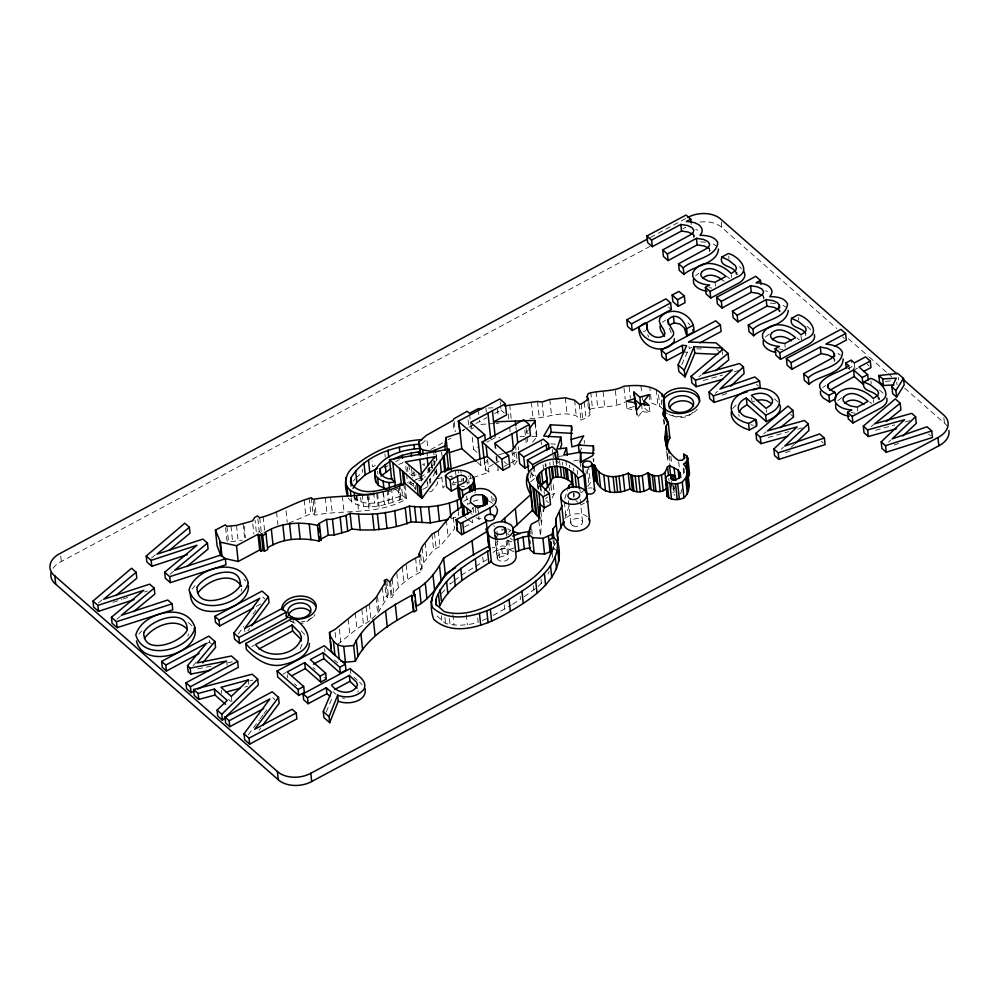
<?xml version="1.0" encoding="UTF-8"?>
<svg xmlns="http://www.w3.org/2000/svg" width="999" height="999" viewBox="0 0 999 999"><rect width="100%" height="100%" fill="white"/><g stroke="black" fill="none" stroke-linecap="round" stroke-linejoin="round"><path stroke-width="0.75" stroke-dasharray="5 3.75" d="M593.706 461.613L593.868 458.878M540.884 511.426L541.808 520.004L540.459 536.013L538.923 521.703M301.96 644.405L299.887 649.862M357.904 692.232L358.129 690.784M681.98 488.998L680.694 493.743M554.133 540.546L554.595 544.842L553.746 550.049L553.271 545.616M542.757 510.851L543.506 511.725L544.03 509.178M187.837 636.251L188.499 633.816M241.071 591.208L241.746 588.773M564.685 498.963L567.507 490.047M564.835 518.843L570.129 502.809M474.912 492.932L475.349 491.595M538.561 487.612L540.596 484.403M529.945 418.294C545.566 419.031 560.814 410.027 576.261 415.909L580.943 420.017L585.976 418.131L590.184 414.822L588.811 412.162L589.897 409.303L589.135 402.135M386.8 580.681L388.324 594.992L391.208 597.527L392.22 596.99C397.952 584.577 410.514 576.96 422.34 571.241L420.716 569.817L423.726 562.449L433.616 549.875L439.935 546.49L454.557 528.758L453.022 514.448M326.223 712.012L332.018 698.151M681.867 364.585L687.312 352.21L687.037 349.575M434.64 458.728L436.376 455.157L435.751 453.846L436.85 459.552L435.114 463.136M435.327 471.728L432.917 476.685L429.932 479.907M547.964 574.038L549.213 571.49M552.197 497.852L554.258 493.706L553.184 483.678M579.22 452.435L582.242 447.19M372.015 618.943L377.697 613.236L387.375 597.377L385.851 583.066M517.182 460.814L513.561 466.308L511.888 450.561M538.224 586.401L543.094 581.218M444.53 485.964L442.994 488.036L441.62 475.149M238.224 634.053L243.768 626.585M252.997 614.135L257.617 607.916M248.351 734.764L259.428 719.829M260.352 718.581L263.124 714.847M264.048 713.611L266.808 709.877M247.952 630.819L249.787 628.371M258.991 730.306L260.826 727.859M587.712 486.401L590.359 483.066L588.673 467.32M528.309 430.007L526.573 432.292L530.469 435.726M532.604 442.332L536.95 436.625L535.414 422.315M554.595 544.842L557.13 541.533M732.704 408.504L737.237 403.796M636.351 410.327L637.424 417.482L642.345 411.438L641.558 404.033M193.119 665.784L196.116 662.237M138.873 634.14L141.846 630.756M192.12 589.098L195.08 585.714M353.147 481.068L355.045 478.958M441.558 593.518L445.342 589.335M581.443 492.744L583.541 490.634M715.296 393.331L717.519 391.233M781.23 449.25L783.466 447.14M888.586 442.107L890.808 439.997M791.033 447.365L794.405 444.193M337.575 644.492L356.968 628.771L369.967 620.791M534.527 478.471L530.894 481.643L530.157 474.7M421.441 443.956L426.86 439.26L427.809 448.114M545.429 498.851L547.502 497.052M356.006 477.897L362.55 472.24L362.237 469.293M524.163 596.765L537.137 587.325M98.289 603.046L102.972 599.063M151.523 558.004L156.206 554.033M698.95 376.835L701.323 374.825M763.785 433.803L766.158 431.78M871.128 426.66L874.687 423.626M504.745 528.159L502.022 530.457L501.548 525.949M508.516 532.292L510.664 530.481M170.092 574.2L173.676 571.203M116.846 619.23L120.442 616.233M431.281 469.505L426.548 473.401L412.974 481.53M453.396 581.455L450.074 584.09L449.762 581.143M454.508 580.581L460.039 576.186M695.616 275.749L698.863 273.301M765.371 337.038L769.68 333.766M837.786 400.661L842.107 397.402M662.412 322.29L665.621 320.067M822.689 387.562L825.811 385.427M498.002 541.183L496.453 542.195L497.04 542.757A4.983 3.309 -6.1 0 1 492.257 547.814M493.131 615.396L511.276 605.069M512.599 604.233L520.516 599.263L520.204 596.316M461.151 575.312L474.138 567.232M475.437 566.421L486.838 559.64M418.743 480.781L424.925 478.296M464.86 429.283L462.212 430.794L467.707 427.909M430.781 449.575L442.719 442.857M448.027 439.872L450.686 438.386M650.449 237.425L687.574 217.545M53.034 568.306A23.014 15.272 -6.1 0 1 61.314 561.513L649.949 246.403M682.954 228.734L685.714 227.26M375.237 465.447L372.664 466.833L372.028 460.926M257.842 518.781L259.228 531.668L256.443 533.154L255.07 520.267M384.128 467.819L388.174 465.659M395.604 461.675L399.325 459.69M643.406 331.78L645.878 330.469M469.08 427.172L474.562 424.238M475.936 423.501L486.913 417.619M494.605 413.511L501.011 410.077L500.561 405.906M473.626 427.772L471.166 429.083L470.866 426.223M410.901 474.8L414.735 472.752M411.7 482.205L409.14 483.578L408.828 480.606M477.047 452.347L473.538 449.25L477.534 447.115M486.838 442.132L489.51 440.709M490.834 439.997L495.292 437.612L499.95 437.437M422.727 489.423L427.672 486.763L426.885 479.358M691.845 347.177L689.185 348.601L688.486 342.02M477.397 462.325L480.744 465.272L487.587 461.6L485.252 459.54M589.897 409.303C601.261 405.719 614.348 407.967 625.486 402.01M473.189 477.51L488.948 472.252L485.077 468.843L493.306 464.435M494.68 463.698L500.174 460.764M512.524 454.145L516.371 452.097M504.12 466.471L509.44 463.623M510.764 462.912L517.107 459.528M256.306 606.356L260.377 604.183L260.065 601.211M468.056 498.938L463.424 501.423L466.046 503.721M206.768 643.518L209.465 642.07L209.153 639.098M464.46 527.01L472.589 522.652L472.29 519.88M476.373 517.657L479.058 519.193L482.979 517.095M251.76 646.54L254.458 645.092M387.375 597.377L386.051 596.216L388.324 594.992M580.943 504.957L584.378 503.121M498.651 549.974L496.441 550.699A5.919 3.934 -6.1 0 1 499.55 546.665A5.919 3.934 -6.1 0 1 506.068 546.715L506.805 547.215L498.651 549.974L499.45 557.38L497.365 558.491L494.655 533.129M847.776 368.893L851.872 366.695L851.173 360.115M283.117 674.1L285.814 672.652M857.542 368.144L855.044 369.48L851.872 366.695M672.901 492.569L674.575 491.683M470.991 502.622L467.557 504.408L466.67 496.078M410.626 481.356L410.939 484.34L413.449 486.476L414.498 485.989L414.81 488.961M288.836 523.126L310.826 513.773L312.987 513.523L314.822 515.134C345.417 509.428 378.296 515.184 406.506 498.938L404.97 484.627M482.392 620.529L487.987 618.144M398.751 464.485L402.997 462.712L402.522 458.266M410.939 484.34L413.748 483.229M353.858 497.465C366.521 509.215 388.211 500.237 402.522 495.429L401.248 483.628M513.936 547.914L509.627 549.537L508.366 537.737M455.444 484.153L452.847 485.114L451.898 476.261M468.918 479.108L471.765 478.046M393.057 490.197L401.148 487.187M348.251 498.264C362.687 514.023 388.336 504.108 405.332 497.902L404.071 486.101M451.036 518.893L458.766 516.033L458.304 511.738M456.655 482.017L453.733 483.079L453.134 477.522M722.065 395.167L727.884 393.144M785.439 452.647L791.258 450.624M894.242 444.992L898.613 443.469M259.228 531.668L261.388 533.566L263.661 532.779M752.06 401.96L754.582 401.099M499.45 557.38L507.604 554.62L506.168 541.221M112.949 602.36L121.566 599.525M123.002 599.05L130.182 596.69M144.555 591.97L147.427 591.033M626.323 402.634L626.96 408.566L635.714 406.069M703.333 380.507L722.539 375.087M734.352 371.753L738.785 370.504M415.946 479.458L425.537 476.748M429.645 491.808L431.73 491.221L437.687 483.628L437.375 480.644M768.169 437.475L788.848 431.643M797.702 429.145L802.135 427.884M875.511 430.319L894.717 424.912M905.057 421.99L910.963 420.329M551.935 494.343L554.258 493.706M388.998 491.421L391.758 490.684L393.019 502.485M244.705 687.062L247.59 686.288M249.8 680.931L252.797 680.144M225.587 527.709L226.973 540.596L228.584 542.02L242.145 540.172M437.062 616.021L445.529 623.451C456.206 626.248 467.682 625.411 478.184 622.315L477.397 614.934M503.771 453.484L496.565 454.982L497.49 463.573M197.677 668.88L212.637 665.858M227.585 662.837L232.068 661.925L231.756 658.953M429.995 467.857L432.642 467.395M411.226 475.661L416.97 474.65M436.563 478.733L443.032 477.584M449.088 476.523L451.898 476.024M573.713 460.901L578.309 460.102M559.09 456.343L563.199 455.831M885.401 381.456L891.233 380.806M459.265 481.381L461.938 481.193L461.188 474.25M488.449 408.054L492.882 407.754M494.567 423.501L479.77 424.488L479.308 420.192M496.053 423.414L499.013 423.214M519.98 436.7L524.438 436.538M531.893 436.276L536.95 436.625M696.84 348.826L701.435 348.976M700.686 241.883L705.706 242.158M770.429 303.159L775.461 303.434M550.749 443.893L555.419 444.168M682.954 351.935L687.312 352.21M342.158 697.964L344.593 698.351M709.053 287.612L711.725 288.087M778.808 348.888L782.816 349.6M851.223 412.525L855.231 413.236M626.96 408.566L635.014 410.077M642.345 411.438L649.974 412.874L649.175 405.457M750.873 424.7L753.333 425.399M506.381 533.591L508.978 534.453M507.105 540.297L513.598 542.469M695.754 229.483L697.727 230.22M765.496 290.771L767.469 291.508M663.536 409.515L659.752 406.193L651.485 402.997L649.812 387.25M467.245 482.242L469.093 483.341L468.356 476.398M468.331 519.955L472.589 522.652M507.792 528.771L511.013 530.831M713.274 243.981L715.983 245.754M783.016 305.269L785.726 307.043M510.139 538.374L512.462 539.897M513.723 551.71L508.516 549.138A13.074 8.679 -6.1 0 0 493.044 552.447M837.911 353.396L840.484 355.144M721.79 279.57L724.2 281.281M807.03 326.311L811.3 330.157M879.445 389.947L883.715 393.793M774.412 398.901L777.934 401.91M188.249 622.414L192.57 626.223M726.323 276.174L729.645 278.571M797.177 338.261L799.387 339.86M869.592 401.885L871.802 403.484M492.457 503.346L490.072 501.648A14.598 9.69 -6.1 0 0 488.648 500.974M700.074 222.065A23.452 15.572 -6.1 0 1 721.865 227.56L836.675 328.434M848.388 338.736L868.306 356.231M869.467 357.255L887.05 372.702M888.211 373.726L891.732 376.823M904.619 388.136L944.442 423.139A23.601 15.672 -6.1 0 1 947.477 426.635M842.569 336.763L844.442 338.411M867.232 364.285L869.105 365.934M928.67 434.178L930.556 435.839M668.518 307.055L671.34 309.528M716.758 349.438L720.254 352.51M756.505 384.365L758.391 386.014M790.634 414.348L793.568 416.933M821.328 441.321L823.213 442.982M644.855 408.366L649.974 412.874M501.011 410.077L504.333 412.999M556.468 460.639L558.541 462.462L556.218 463.711L555.919 460.926M575.786 500.412L577.971 502.335M530.631 473.002L533.753 475.736L533.154 470.179M504.308 461.788L506.518 463.723M546.091 500.636L548.314 502.597M497.465 470.042L498.251 470.729L497.639 465.01M557.292 551.261L554.02 548.376L552.909 538.049M422.502 464.11L424.338 465.709L423.564 458.553M464.81 516.858L466.57 518.406M395.679 489.423L406.506 498.938M262.7 597.027L264.822 598.888M334.278 659.927L337.787 662.999M354.133 677.372L357.38 680.232M313.099 667.494L315.297 669.43M324.113 677.172L326.311 679.108M333.129 691.733L336.076 694.317M294.393 683.741L296.603 685.689M209.465 642.07L211.501 643.856M272.827 697.739L274.95 699.6M228.521 699.337L230.819 701.36M301.223 630.881L306.843 636.875M359.553 682.13L362.187 684.827M739.447 266.571L741.558 268.868M243.906 579.12L245.804 581.181M687.974 322.814L689.909 325.075M832.991 357.43L835.064 360.277M778.258 309.353L780.094 311.9L779.807 309.265M762.437 295.442L764.272 297.989M708.516 248.064L710.339 250.612M692.694 234.166L694.517 236.713L694.243 234.078M471.516 513.386L472.152 514.273M671.228 332.792L668.581 326.598M667.095 455.219L667.607 459.652L670.491 466.034M432.467 468.519L431.306 463.836M878.183 397.065L879.307 399.575L879.033 396.94M736.013 272.153L737.137 274.65L736.862 272.028M647.764 334.852L648.613 336.875M497.227 558.116L497.577 559.09A5.919 3.934 -6.1 0 0 505.869 560.701A5.919 3.934 -6.1 0 0 507.904 554.82L506.855 554.133A5.919 3.934 -6.1 0 0 500.337 554.07A5.919 3.934 -6.1 0 0 497.227 558.116L494.517 532.754M738.773 414.423L739.223 416.408M552.11 553.983L552.634 557.504M943.855 417.644L944.442 423.139M898.251 377.372L898.538 379.995M896.715 382.118L896.99 384.74M877.809 395.392L878.233 399.338M873.463 399.825L873.738 402.46M870.891 381.031L871.178 383.653M854.332 362.899L854.894 368.169M857.204 407.142L857.617 411.076M848.875 365.834L849.287 369.78M833.903 357.592L834.327 361.538M805.394 331.768L805.818 335.714M801.036 336.188L801.46 340.135M798.476 317.395L798.763 320.03M784.789 343.506L785.202 347.452M778.745 307.68L779.17 311.626M763.061 295.092L763.486 299.038M766.245 409.652L766.52 412.287M751.635 398.014L751.91 400.636M735.651 270.479L736.063 274.425M731.293 274.912L731.58 277.535M728.733 256.106L729.008 258.741M721.278 222.065L721.865 227.56M715.034 282.218L715.459 286.164M722.314 351.935L722.589 354.57M709.14 247.702L709.552 251.648M693.318 233.803L693.731 237.75M691.021 221.778L691.296 224.413M683.865 467.782L684.64 474.937M683.166 468.781L683.94 475.936M678.683 461.888L679.295 467.619M670.903 456.356L671.827 464.947M673.963 485.951L674.263 488.811M673.713 486.126L674.163 490.422M673.201 485.539L674.275 495.554M669.43 456.006L670.341 464.597M671.678 481.118L672.602 489.71M671.453 484.003L672.065 489.722M664.11 419.605L664.572 423.901M667.582 453.858L668.493 462.437M663.486 419.455L664.41 428.034M666.695 451.061L667.607 459.652M668.756 478.246L669.055 481.106M658.528 394.742L659.752 406.193M656.256 389.747L657.941 405.494M649.275 394.568L650.062 401.973M640.946 385.876L641.857 394.455M642.02 395.891L642.469 400.187M636.638 410.077L637.424 417.482M629.145 386.725L630.369 398.176M623.963 387.687L625.187 399.138M615.372 390.609L616.895 404.92M603.109 391.745L604.795 407.492M596.016 391.67L597.702 407.417M590.746 392.195L592.432 407.942M588.511 399.076L590.184 414.822M587.887 403.571L588.811 412.162M593.156 458.529L593.468 461.501M584.303 402.385L585.976 418.131M581.118 404.083L582.804 419.83M584.203 440.297L584.515 443.256M587.262 469.006L588.948 484.752M579.258 404.27L580.943 420.017M586.026 470.654L586.338 473.514M574.575 400.162L576.261 415.909M580.194 462.337L580.669 466.783M579.944 489.51L580.257 492.37M577.172 470.229L577.622 474.388M580.144 499.35L582.529 521.728M573.551 468.306L573.851 471.078M565.309 397.802L566.995 413.549M574.05 493.481L574.375 496.466M573.251 493.094L573.713 497.39M569.505 465.047L569.805 467.819M565.958 461.026L566.408 465.197M568.394 500.799L570.791 523.176M562.25 462.287L562.549 465.059M564.36 501.885L565.896 516.196M559.552 460.551L559.989 464.722M549.825 399.488L551.51 415.234M556.206 460.464L556.655 464.635M556.043 460.864L556.343 463.648M552.459 449.562L552.909 453.733M553.059 455.132L553.346 457.904M552.984 460.564L553.434 464.735M549.762 462.45L550.062 465.222M542.032 402.01L543.706 417.757M550.973 485.389L551.773 492.844M549.45 487.737L549.75 490.596M545.816 463.698L546.103 466.471M545.192 463.886L545.491 466.67M537.537 401.461L539.223 417.207M541.246 441.733L541.545 444.518M543.056 464.772L543.493 468.943M544.093 491.321L544.393 494.105M534.989 423.226L536.363 436.101M540.784 486.251L541.533 493.206M543.206 508.866L543.506 511.725M531.356 402.185L533.029 417.932M540.047 485.489L540.846 492.944M538.024 484.727L538.498 489.198M537.425 483.991L538.074 489.96M540.646 516.97L541.258 522.702M534.278 466.533L535.327 476.248M531.73 471.79L532.629 480.132M526.123 428.134L526.885 435.164M527.035 436.588L527.947 445.179M541.008 579.183L541.47 583.616M524.862 430.194L525.499 436.163M525.661 437.649L526.461 445.117M531.793 530.057L532.255 534.353M530.681 531.243L530.944 533.791M533.404 585.676L533.878 590.097M518.219 446.815L518.531 449.675M515.921 426.798L516.233 429.657M515.496 445.067L517.032 459.378M509.702 404.732L511.226 419.056M513.798 451.823L514.76 460.776M508.204 413.861L508.816 419.58M509.652 427.285L510.127 431.768M500.124 401.735L500.424 404.52M497.477 408.903L498.251 416.059M506.256 531.293L508.978 556.668M495.379 443.868L496.278 452.21M494.592 443.181L495.229 449.15M496.028 456.605L496.503 461.088M501.81 548.901L502.597 556.318M485.876 407.892L486.326 412.063M493.818 498.339L494.118 501.111M496.928 531.168L497.539 536.888M504.208 604.782L504.682 609.215M496.665 536.088L497.465 543.543M491.708 496.403L492.307 501.96M487.574 459.365L488.948 472.252M495.679 535.027L496.141 539.323M484.303 456.98L485.989 472.727M484.115 459.89L485.077 468.843M478.384 411.6L478.696 414.46M480.257 460.789L480.744 465.272M470.666 422.39L471.466 429.857M472.265 437.312L473.538 449.25M469.642 414.772L470.092 419.068M478.009 509.465L478.608 515.022M478.758 516.421L479.058 519.193M468.056 419.867L468.831 427.023M482.754 557.142L483.229 561.575M475.324 507.929L475.924 513.486M469.98 473.663L470.866 481.993M473.014 507.467L473.613 513.024M466.97 481.443L467.27 484.215M463.436 478.284L463.736 481.068M462.924 478.371L463.236 481.231M460.739 470.079L461.038 472.852M454.208 421.665L455.282 431.693M453.284 423.264L454.208 431.855M458.079 470.267L458.379 473.039M455.469 470.904L455.906 475.074M466.283 614.522L467.382 624.862M441.62 451.998L442.095 456.518M446.353 520.217L448.027 535.963M436.376 455.157L436.85 459.552M452.934 614.585L454.046 624.912M436.438 469.018L437.075 474.925M436.251 470.192L436.738 474.675M433.691 451.873L434.016 454.882M434.652 460.901L434.977 463.911M435.776 471.353L436.088 474.3M434.215 461.388L434.528 464.323L427.959 468.818L428.271 471.79M433.816 460.427L434.453 466.321M434.602 467.807L435.077 472.227M449.425 618.656L450.062 624.562M431.68 461.113L432.305 467.045M431.655 464.872L431.968 467.832M438.249 530.744L439.935 546.49M429.308 468.519L429.607 471.303M430.357 478.334L430.819 482.629M444.905 617.557L445.529 623.451M427.06 453.047L427.385 456.056M428.671 468.094L429.145 472.527M428.309 468.568L428.633 471.553M429.433 479.021L429.907 483.466M434.465 532.767L436.138 548.513M427.522 482.08L427.984 486.376M441.283 615.709L441.745 620.129M431.93 534.128L433.616 549.875M421.703 475.811L422.028 478.796M421.428 475.362L422.065 481.293M420.766 476.248L421.366 481.805M418.718 472.177L419.355 478.109M425.187 542.694L426.873 558.441M422.19 548.126L423.726 562.449M413.686 471.503L414.435 478.459M415.197 485.564L415.646 489.86M411.538 468.519L412.5 477.497M413.136 483.479L413.449 486.476M420.654 555.494L422.34 571.241M419.642 559.802L420.716 569.817M408.866 464.897L409.827 473.863M407.392 467.195L407.867 471.678M405.794 466.358L406.431 472.327M406.593 473.826L407.542 482.779M415.596 558.204L417.282 573.95M399.75 484.228L401.011 496.028M399.026 485.477L400.699 501.223M398.226 488.274L399.488 500.087M406.206 564.735L407.742 579.058M402.297 567.095L403.983 582.842M384.927 454.021L385.239 456.98M388.224 489.76L389.335 500.099M396.803 573.276L398.339 587.587M387.075 490.172L388.761 505.919M383.466 492.919L384.727 504.732M382.854 491.108L383.953 501.448M392.232 579.208L393.768 593.518M390.534 581.243L392.22 596.99M377.572 471.178L377.897 474.138M389.523 581.78L391.208 597.527M377.634 493.394L379.32 509.14M376.76 494.168L378.022 505.981M385.139 587.624L386.051 596.216M373.614 492.407L374.712 502.747M382.33 587.412L384.016 603.159M368.693 494.542L369.955 506.356M367.882 497.052L368.506 502.959M367.47 494.842L369.155 510.589M377.535 596.74L379.058 611.063M376.011 597.489L377.697 613.236M362.225 494.418L363.486 506.218M360.577 497.552L361.051 501.973M369.38 604.145L370.916 618.456M356.918 495.516L358.604 511.263M356.431 496.378L356.893 500.811M354.957 496.74L355.269 499.687M354.52 495.604L355.469 504.458M366.109 606.843L367.794 622.577M350.462 482.33L350.936 486.763M351.149 497.839L351.611 502.272M361.85 609.515L363.536 625.262M355.282 613.024L356.968 628.771M342.332 496.066L344.018 511.813M348.214 619.23L349.9 634.977M350.249 668.568L350.886 674.512M330.544 497.065L332.23 512.799M325.312 497.814L326.998 513.561M339.385 629.145L340.771 642.032M335.14 632.429L336.064 641.008M314.473 498.901L316.146 514.647M313.299 500.824L314.822 515.134M311.301 497.777L312.987 513.523M309.141 498.026L310.826 513.773M324.625 648.738L324.937 651.71M304.133 499.987L305.819 515.734M286.039 510.851L287.262 522.315M292.932 618.206L293.419 622.664M276.536 512L277.909 524.887M287.462 674.949L287.774 677.934M263.124 516.633L264.66 530.944M259.703 517.819L261.388 533.566M252.772 523.813L253.846 533.828M244.218 526.211L245.442 537.662M243.094 523.788L244.78 539.535M236.513 525.399L238.199 541.146M244.555 628.558L244.88 631.53M248.401 679.944L248.876 684.402M230.931 525.911L232.617 541.658M226.91 526.273L228.584 542.02M231.343 696.428L231.968 702.372M226.798 662.499L227.123 665.471M221.291 690.297L221.603 693.269M60.727 556.018L61.314 561.513M310.427 618.418A11.576 7.692 -6.1 0 1 301.024 623.451M295.13 623.139A11.576 7.692 -6.1 0 1 290.522 620.866M315.01 614.547A17.245 11.451 -6.1 0 1 313.524 616.383M312.625 617.232A17.245 11.451 -6.1 0 1 301.011 622.04M292.232 621.578A17.245 11.451 -6.1 0 1 288.436 620.217M661.725 399.812A19.093 12.675 -6.1 0 0 661.55 403.134L661.875 406.256A19.093 12.675 -6.1 0 1 661.85 404.033M697.377 409.19A19.093 12.675 -6.1 0 1 668.706 414.435M667.482 413.773A19.093 12.675 -6.1 0 1 665.322 412.212M692.831 412.3A12.525 8.317 -6.1 0 1 671.253 414.36M566.608 517.507A13.074 8.679 -6.1 0 1 587.287 516.77M588.448 488.199A4.67 3.097 -6.1 0 1 592.007 488.074M493.668 525.811A4.983 3.309 -6.1 0 1 494.642 526.323M461.438 486.513A6.219 4.121 -6.1 0 1 464.435 486.75M473.289 501.423A14.086 9.353 -6.1 0 1 480.119 499.737M472.09 508.953A8.429 5.594 -6.1 0 1 473.376 507.654M572.902 525.711A5.919 3.934 -6.1 0 0 582.479 522.764A5.919 3.934 -6.1 0 0 574.6 518.881A5.919 3.934 -6.1 0 0 572.902 525.711"/><path stroke-width="1.5" d="M333.541 654.345L331.144 650.436L329.52 632.404L334.84 629.557L355.282 613.024L369.38 604.145L376.011 597.489L385.701 581.63L384.365 580.469L386.65 579.245L389.523 581.78L390.534 581.243C396.266 568.831 408.828 561.213 420.654 555.494L419.031 554.07L422.04 546.703L431.93 534.128L438.249 530.744L452.872 513.011L462.45 506.256M668.806 346.69C655.519 354.146 637.387 342.557 639.01 327.185C651.61 316.258 643.406 329.907 650.724 334.253C654.495 338.124 662.2 338.998 665.034 333.703L663.798 329.795L660.426 324.513L659.328 321.203L659.802 318.281C669.842 303.484 695.941 314.298 693.756 331.893L686.713 335.664L684.253 327.834L679.832 324.013L674.113 322.864L669.392 325.162M580.307 444.468L571.878 446.89L571.091 439.473L571.515 425.974L550.412 424.787L543.731 436.113L560.851 437.125L561.638 444.53L560.339 448.526M560.851 437.125L556.93 449.1L566.508 447.914L563.748 455.094L580.569 452.16L580.194 462.337L592.844 455.569L593.381 446.004L578.421 445.03L579.22 452.435L594.168 453.409M581.256 462.475L580.569 452.16M390.047 461.251L380.144 468.718L379.907 473.301L384.415 477.247L388.012 478.658L392.47 478.971L391.596 479.12L389.523 459.677L449.026 449.163L451.261 470.054M485.951 528.808A4.983 3.309 -6.1 0 0 487.162 531.143L488.861 547.177L490.084 549.9L487.562 551.261C467.707 563.511 444.268 576.473 435.751 599.65L435.801 604.208L444.268 611.65C471.79 619.193 497.19 601.41 519.255 587.449C534.815 578.096 554.495 562.612 550.849 542.17L548.776 539.885L552.484 538.236L552.335 532.629M538.936 493.144L540.122 504.258L538.773 520.267L531.181 524.325L528.221 533.841L529.907 549.587L534.228 553.384L544.592 554.095L550.037 551.685L552.11 553.983M684.253 458.479L683.803 454.183L686.763 455.831L687.849 458.154L686.163 462.237L683.441 464.098L686.263 467.282C687.811 476.998 692.732 490.172 683.928 497.802C678.758 500.312 671.44 500.549 667.057 496.466L665.559 477.597C667.969 474.887 672.364 473.426 675.336 476.061L675.799 480.357M667.057 496.466L667.182 494.38M347.54 495.754C343.931 485.064 344.468 472.902 354.745 466.096C373.526 450.424 397.877 440.871 422.39 439.61M346.815 493.256L346.79 486.351M674.337 338.786L674.113 341.646L669.979 345.891M731.405 411.476C729.844 421.678 741.121 427.372 749.3 430.007L756.48 426.161C759.377 415.334 745.916 419.88 741.458 413.698C734.477 408.678 739.997 400.287 746.303 398.077L765.621 415.06L766.32 421.628C772.502 418.394 782.479 413.536 780.019 404.982M419.955 444.08C394.293 446.178 365.259 454.895 350.936 477.759L350.462 482.33C360.676 499.488 386.588 488.361 401.248 483.628L403.134 485.277M666.233 446.765L665.072 436.513L666.133 426.098L668.206 422.29L665.908 417.682L663.024 415.159L663.96 407.242L663.698 396.291C654.919 384.365 637.05 384.802 623.801 386.263C612.662 392.22 599.575 389.972 588.224 393.556L587.125 396.416L587.587 400.699M667.02 449.65L667.819 441.845L666.133 426.098M501.061 521.428L530.756 494.592C519.505 476.348 531.88 463.961 549.462 459.665C563.074 456.431 576.123 464.672 584.865 474.463L589.647 520.854M688.423 491.021L686.738 475.274L687.262 470.691M445.279 449.975L444.867 446.041L445.979 437.475L460.102 432.867L458.279 421.203L499.825 398.963L505.357 403.821L506.543 414.935L493.618 421.865L534.677 420.367L535.264 420.879L529.183 428.871M309.515 643.456C308.604 656.443 293.906 662.312 282.904 664.722C268.506 668.106 255.844 659.24 246.366 649.425L245.729 643.481L292.932 618.206C308.466 626.435 316.483 645.916 295.791 654.158C278.896 664.26 257.605 658.578 245.729 643.481M647.827 472.664L649.5 488.411C644.005 492.594 635.464 493.381 629.907 488.898C619.068 494.243 601.311 494.667 596.578 481.293L594.043 480.619L592.357 464.872L594.892 465.546C599.625 478.921 617.394 478.496 628.221 473.151C633.778 477.634 642.32 476.848 647.827 472.664C652.459 476.623 660.564 477.36 664.934 472.49L667.532 466.795L669.555 465.709L678.071 469.955L680.307 473.251L679.008 477.997L674.962 480.157L672.589 479.807L670.841 478.271L671.228 476.823L672.889 475.936L675.336 476.061M552.484 538.236L552.909 529.095L556.293 524.687L555.694 518.931L562.087 505.731M660.501 324.85L660.027 327.772L661.126 331.081L664.497 336.376M190.322 592.482C189.348 624.737 250.274 611.45 248.414 585.464M853.558 369.955L854.27 376.523L862.899 384.116L862.199 377.535L853.558 369.955L830.444 382.43L828.009 384.553L827.534 386.738C830.456 392.07 837.936 390.372 835.501 398.776L829.582 401.948L823.263 397.989L820.616 394.58L820.341 391.084M832.991 357.43L828.071 354.97L821.016 353.609L791.795 369.243L791.096 362.674L820.316 347.028L827.359 348.389L832.279 350.861L834.365 353.696L833.765 356.268L830.743 358.891L803.621 373.676L804.32 380.257L809.015 384.378C817.794 375.274 842.781 374.6 843.193 358.878M552.759 536.575L557.492 541.421C567.37 574.475 534.989 597.177 510.314 611.313C489.235 624.163 454.82 638.661 433.753 619.343C420.666 583.241 462.974 559.952 488.911 546.203M743.656 271.166C747.264 276.298 742.22 281.743 737.537 283.728L710.764 298.052L710.064 291.483L736.837 277.148C752.122 271.204 738.623 256.219 728.446 253.484L721.753 257.068C718.968 266.995 731.293 265.172 735.214 271.328M778.258 309.353L773.913 307.28L766.882 306.193L737.874 321.865L737.162 315.284L766.183 299.613L773.201 300.711L777.559 302.772L779.382 305.319L778.745 307.68L775.773 310.152L748.301 325.075L749 331.643L753.696 335.764C762.836 326.785 787.137 325.724 788.211 310.339M567.981 488.548L568.918 485.576L572.19 483.079C567.032 478.209 559.49 475.549 552.572 477.959L549.138 484.877L544.892 490.222M462.974 497.252L462.237 490.309C491.033 479.657 459.103 460.689 445.392 475.799L446.578 486.913L451.361 491.108L458.516 487.287M430.869 601.098L432.492 607.529C453.558 626.848 487.974 612.35 509.053 599.5C529.645 586.051 559.09 569.929 557.492 541.421M687.849 477.984L689.522 473.901L687.849 458.154M488.474 534.852L491.346 561.713L488.823 563.061C471.016 574.662 448.951 585.651 439.747 606.006L438.486 594.193M665.371 480.719C669.755 484.802 677.072 484.565 682.242 482.055L685.676 478.146L686.738 475.274M537.112 481.006L536.788 478.022C544.567 461.088 568.681 463.911 578.084 478.096L579.195 488.536M326.273 687.712L331.381 692.195L323.264 711.613L323.901 717.557L329.707 722.664L329.071 716.708L337.65 695.204C346.341 698.526 357.392 696.865 363.673 689.685C368.906 680.182 355.095 674.313 350.249 668.568L303.034 693.83L303.671 699.787L308.142 703.708L326.91 693.668L326.273 687.712L307.505 697.764L308.142 703.708M329.707 722.664L338.286 701.148L337.65 695.204M555.694 518.931L557.979 540.434L557.38 534.677L563.773 521.478M682.242 345.367L682.954 351.935L666.583 360.689L665.883 354.121L682.242 345.367L686.613 345.629L678.134 364.885L678.833 371.466L685.002 376.873L684.303 370.304L694.068 346.69L721.89 347.989L722.177 350.624M685.002 376.873L694.78 353.259L694.068 346.69M739.01 412.4L741.595 408.416L747.015 404.657L746.303 398.077M340.959 661.101L345.417 662.162L355.344 661.301L353.658 645.554C365.234 621.74 389.16 607.467 411.675 595.367L414.086 611.75L416.608 610.389L414.922 594.642L412.949 592.907L414.21 592.232L413.136 591.283C426.748 584.452 436.863 571.615 443.606 558.216L487.35 531.243M355.344 661.301C366.92 637.487 390.846 623.214 413.361 611.113L411.675 595.367M891.932 387.025L896.29 378.171L882.729 378.933L878.858 375.537L897.826 373.426L903.496 378.409L904.195 384.977L896.602 397.09L892.644 393.594L891.932 387.025L895.903 390.509L896.602 397.09M386.838 489.298L378.434 485.452L375.686 481.668L374.725 471.366C382.917 454.957 403.321 449.388 420.417 448.476M441.908 580.519L445.279 573.963L455.644 567.757M667.819 441.845L669.879 438.037L668.206 422.29M668.294 323.976L667.881 320.03C677.347 308.966 689.085 325.374 686.713 335.664M578.421 445.03L583.716 435.851L571.091 439.473M548.226 437.225L551.198 432.192L550.412 424.787M144.418 638.423C152.997 626.198 175.25 616.371 187.2 629.208M197.652 593.381C206.144 580.694 231.743 570.079 241.521 586.425M895.903 390.509L903.496 378.409M352.972 488.386L356.843 482.492L365.234 474.787L377.572 468.181M483.966 458.391L482.205 441.983L523.751 419.742L529.283 424.6L494.592 443.181L508.641 455.519L509.827 466.633L502.984 470.304L487.275 456.506L441.308 472.29L422.028 498.314L420.841 487.187L449.026 449.163M446.84 452.122L448.439 467.17L444.805 472.077L443.194 457.03M219.668 625.973L215.497 622.302L214.86 616.358L262.063 591.083L268.419 596.653L244.555 628.558L281.943 608.541L286.114 612.212L286.75 618.169L239.548 643.431L234.528 639.035L233.891 633.079L259.74 598.239L219.031 620.029L219.668 625.973L253.596 607.817M229.795 726.685L225.624 723.014L224.987 717.07L272.19 691.795L278.534 697.377L254.683 729.27L292.07 709.253L296.241 712.924L296.878 718.88L249.663 744.143L244.655 739.747L244.018 733.79L269.867 698.95L229.158 720.741L229.795 726.685L263.724 708.528M251.611 625.911L269.043 602.609L268.419 596.653M262.662 725.399L279.171 703.321L278.534 697.377M416.084 606.343C426.873 601.198 434.09 591.033 441.233 581.83M644.53 405.407L644.055 400.961L649.275 394.568L639.835 397.252L633.94 392.07L634.74 399.488L640.634 404.67L644.667 403.509M198.976 653.596L166.433 671.016L162.263 667.344L161.626 661.388L208.828 636.126L214.922 641.483L197.04 662.924L231.431 655.981L237.65 661.438L238.286 667.382L197.814 689.048M202.647 662.924L215.559 647.427L214.922 641.483M210.577 670.217L190.834 674.075L188.124 671.69L187.487 665.746L206.481 643.294L165.797 665.059L166.433 671.016M529.283 424.6L530.469 435.726L517.769 442.52L511.888 450.561L505.207 453.184M257.68 679.033L258.304 684.989L222.44 720.217L221.803 714.273L257.68 679.033L252.16 674.2L193.619 689.51L194.256 695.454L198.776 699.425L215.01 695.042L225.524 704.283M222.44 720.217L217.72 716.071L217.083 710.127L227.223 700.386L214.373 689.098L198.139 693.481L193.619 689.51M512.812 528.671L532.442 510.339L529.57 483.479M747.277 391.82L714.073 402.422L709.727 398.601L709.028 392.033L732.379 369.892L695.454 380.107L691.133 376.311L723.139 349.088L728.034 353.384L728.733 359.965L715.434 370.716M792.856 410.352L767.469 430.894L804.395 420.479L808.253 423.876L784.739 446.066L819.692 433.928L824.4 438.062L825.099 444.642L778.908 459.39L774.562 455.569L773.863 449.001L797.214 426.86L760.289 437.075L755.968 433.279L787.974 406.056L792.856 410.352L793.568 416.933L780.256 427.684M900.199 403.209L874.812 423.751L911.737 413.336L915.596 416.733L892.082 438.923L927.035 426.773L931.742 430.919L932.454 437.5L886.25 452.247L881.905 448.426L881.205 441.858L904.557 419.717L867.631 429.92L863.311 426.136L895.316 398.913L900.199 403.209L900.911 409.777L886.4 421.516M728.034 353.384L702.634 373.926L739.56 363.511L743.431 366.92L719.904 389.098L754.857 376.96L759.577 381.106L760.276 387.674L753.059 389.985M730.694 386.163L744.13 373.489L743.431 366.92M795.516 443.131L808.965 430.457L808.253 423.876M902.859 435.989L916.308 423.314L915.596 416.733M393.718 458.841L402.21 455.307L411.188 453.109L418.544 451.898L420.217 452.51L418.918 441.845L426.436 435.327L452.984 420.404L453.908 418.806L467.145 411.288L469.48 413.336L478.084 408.741L482.529 408.441M540.634 485.814L546.853 480.407L540.596 484.403L539.41 473.289M829.52 390.422L854.27 376.523M134.053 599.65L98.539 611.351L93.606 607.03L92.969 601.073L131.581 568.244L136.164 572.265L136.801 578.221L115.921 595.554M187.288 554.62L151.773 566.308L146.853 561.987L146.216 556.031L184.815 523.201L189.398 527.235L190.035 533.179L169.156 550.511M380.944 476.136L390.846 468.656M189.398 527.235L156.93 554.195L202.909 539.098L207.442 543.081L174.613 570.279L220.966 554.969L225.349 558.816L225.986 564.772L170.33 582.617L165.297 578.196L164.66 572.252L197.003 545.254L151.136 560.364L146.216 556.031M136.164 572.265L103.684 599.238L149.675 584.14L154.208 588.124L121.366 615.309L167.732 600.012L172.115 603.858L172.752 609.802L117.095 627.659L112.063 623.239L111.426 617.282L143.769 590.297L97.902 605.394L92.969 601.073M186.975 566.508L208.079 549.038L207.442 543.081M133.741 611.55L154.845 594.068L154.208 588.124M649.5 488.411C654.145 492.37 662.237 493.106 666.62 488.236M702.584 278.384C708.029 273.014 716.483 275.2 721.79 279.57M772.327 339.672C777.771 334.29 786.238 336.476 791.545 340.859M844.754 403.309C850.186 397.927 858.653 400.112 863.96 404.495M718.468 249.051C717.394 264.435 693.094 265.497 683.94 274.475L679.258 270.354L678.546 263.786L706.031 248.863L708.99 246.391L709.64 244.031L707.816 241.483L703.458 239.423L696.44 238.336L667.419 254.008L668.119 260.577L697.14 244.905L704.158 245.991L708.516 248.064M692.694 234.166L688.161 232.068L681.518 231.031L652.297 246.678L647.614 242.557L646.902 235.976L686.051 215.035L690.734 219.156L691.021 221.778M647.689 238.898L60.427 553.271A23.014 15.272 -6.1 0 0 54.82 575.923L55.694 584.165L278.284 779.744A23.676 15.722 -6.1 0 0 311.688 781.518L938.835 445.791A23.601 15.672 -6.1 0 0 948.938 430.631M652.297 246.678L651.598 240.097L680.819 224.463L687.462 225.487L691.995 227.585L693.818 230.132L693.169 232.492L690.209 234.965L662.724 249.887L663.436 256.456L668.119 260.577M690.734 219.156L686.388 221.478C692.332 221.84 700.636 223.027 702.26 229.97L701.86 232.567L699.987 235.302C706.405 235.464 714.41 236.001 717.757 242.482C716.695 257.854 692.394 258.916 683.241 267.907L683.94 274.475M220.916 555.869L217.108 545.879L215.422 530.132L225.287 524.85L226.91 526.273L236.513 525.399L252.46 520.954L254.757 517.407L257.542 515.921L259.703 517.819C277.66 513.236 293.581 502.584 311.301 497.777L313.137 499.388C343.731 493.681 376.611 499.438 404.82 483.191L422.028 498.314M672.165 295.042L679.008 291.383L684.34 296.079L685.039 302.647L678.209 306.306L672.876 301.611L672.165 295.042L677.509 299.737L678.209 306.306M626.81 319.78L665.946 298.826L670.629 302.959L671.34 309.528L632.205 330.482L627.509 326.361L626.81 319.78L631.493 323.901L632.205 330.482M631.493 323.901L670.629 302.959M677.509 299.737L684.34 296.079M710.764 298.052L706.106 293.956L705.406 287.375L709.565 285.14C703.259 284.478 696.016 282.817 692.894 276.636L692.732 272.877C700.649 257.655 721.49 263.137 731.156 273.589L735.651 270.479L736.438 268.082L735.314 265.584L728.408 260.102L721.753 257.068M215.422 530.132L220.492 542.182L236.513 545.741L258.004 534.24L259.44 535.501L261.126 551.248L263.149 550.162L261.463 534.415L259.44 535.501M451.361 491.108L450.174 479.995L457.33 476.161A6.219 4.121 -6.1 0 1 463.236 475.636L464.535 476.123A6.219 4.121 -6.1 0 1 464.498 482.467L457.542 486.188L458.728 497.302L460.464 498.813C444.543 506.093 426.66 508.354 409.365 506.118C390.896 513.511 369.905 515.759 350.075 513.274L346.029 515.447L332.467 519.255L326.573 519.43L318.743 523.626L319.455 524.25L317.432 525.337C299.675 521.441 280.357 522.502 264.747 532.654L266.009 533.766L267.695 549.512L264.41 551.273L263.149 550.162M505.357 403.821L470.666 422.39L484.727 434.74L485.364 440.709M264.41 551.273L262.725 535.526L266.009 533.766M762.437 295.442L757.916 293.356L751.273 292.32L722.052 307.967L717.357 303.846L716.658 297.265L755.793 276.311L760.489 280.432L760.901 284.378M722.052 307.967L721.34 301.386L750.574 285.751L757.217 286.775L761.738 288.873L763.561 291.421L762.924 293.781L759.952 296.241L732.479 311.164L733.179 317.744L737.874 321.865M760.489 280.432L756.143 282.767C762.075 283.129 770.379 284.315 772.015 291.258L771.603 293.856L769.73 296.591C776.161 296.753 784.165 297.29 787.512 303.758C786.438 319.143 762.137 320.204 752.984 329.195L753.696 335.764M223.626 558.241L238.187 561.488L259.69 549.987L258.004 534.24M267.744 547.702C283.054 537.999 301.86 537.412 319.118 541.083L321.141 539.997L319.455 524.25M480.107 459.303L477.872 438.411L484.727 434.74M686.001 329.096L693.044 325.324M666.583 360.689L661.9 356.568L661.188 350L715.709 320.816L720.404 324.937L721.103 331.506L699.824 342.907M720.404 324.937L688.486 342.02L716.046 342.857L721.89 347.989M321.141 539.997L320.417 539.373L328.259 535.177L334.153 535.002L347.702 531.193L351.748 529.02C371.591 531.505 392.582 529.258 411.051 521.865L430.332 522.889L448.139 519.455M502.984 470.304L501.798 459.19L508.641 455.519M528.871 465.984L524.887 468.119L519.692 463.561L518.506 452.447L543.294 439.173L548.488 443.731L549.075 449.288M524.887 468.119L523.701 457.005L548.488 443.731M805.768 333.441C802.022 326.561 788.748 328.646 791.508 318.344L798.201 314.76C808.378 317.507 821.877 332.492 806.58 338.436L779.819 352.759L780.519 359.34L807.292 345.005C811.088 343.032 815.821 339.473 814.397 334.565M528.558 471.178L527.372 460.064L552.16 446.79L557.355 451.348L558.241 459.69M533.004 468.793L532.567 464.622L557.355 451.348M780.519 359.34L775.848 355.232L775.149 348.663L779.32 346.428C773.014 345.766 765.758 344.093 762.649 337.924L762.487 334.166C770.404 318.931 791.233 324.425 800.898 334.877L805.394 331.768L806.193 329.37L805.057 326.86L798.151 321.391L791.508 318.344M461.763 534.69L457.342 530.819L456.156 519.705L471.391 511.538L463.611 505.744L461.588 502.722A13.586 9.016 -6.1 0 1 466.346 493.281L472.102 490.309A14.086 9.353 -6.1 0 1 480.744 488.561A14.548 9.665 -6.1 0 1 488.886 490.534L493.369 494.168A14.348 9.528 -6.1 0 1 496.241 500.037L495.591 502.597A13.711 9.103 -6.1 0 1 489.91 507.879L460.576 523.576L461.763 534.69L485.651 521.903M239.548 643.431L238.911 637.487L286.114 612.212M457.342 530.819L457.392 527.847M791.795 369.243L787.1 365.122L786.4 358.554L840.921 329.37L845.616 333.491L846.315 340.06L834.477 346.403M292.02 625.024L255.582 644.517C266.958 660.189 296.915 656.056 301.448 637.337L299.825 632.817L292.02 625.024L292.657 630.968L300.449 638.761L301.273 641.033M193.769 691.221L191.071 692.657L186.601 688.736L185.964 682.779L226.648 661.001L190.197 668.119L187.487 665.746M845.616 333.491L825.886 344.043C832.092 344.842 839.51 345.941 842.494 352.31C842.07 368.019 817.082 368.706 808.316 377.809L809.015 384.378M549.35 493.431L550.536 504.545L544.268 507.904L543.081 496.79L549.35 493.431L539.897 483.991L536.788 478.022M258.916 649.025L292.657 630.968M578.084 478.096L584.865 474.463M191.071 692.657L190.434 686.713L237.65 661.438M846.265 368.306L845.703 363.049L851.173 360.115L854.332 362.899L865.584 356.88L870.279 361.001L870.978 367.582L863.486 371.591M586.663 501.898L587.724 501.323M412.4 596.003L414.922 594.642M277.085 671.041L324.3 645.766L345.329 664.235L345.954 670.192L340.384 673.176L323.826 658.628L323.189 652.684L310.252 659.602L325.674 673.164L326.311 679.108L320.729 682.092L305.307 668.543L304.67 662.599L287.138 671.977L303.696 686.525L304.333 692.469L298.751 695.454L277.722 676.985L277.085 671.041L298.114 689.51L298.751 695.454M765.621 415.06C794.38 404.757 772.289 382.317 751.473 389.835C727.359 394.443 722.789 417.22 748.588 423.426L755.781 419.58M870.279 361.001L859.028 367.033L867.669 374.613L868.231 379.87M291.82 675.761L305.307 668.543M313.474 664.173L323.826 658.628M845.703 363.049L848.875 365.834C839.984 372.714 825.636 374.338 819.642 384.515L819.917 387.999L822.564 391.421L828.87 395.379L834.802 392.207M862.199 377.535L867.669 374.613M877.372 396.241C873.463 390.085 861.138 391.908 863.923 381.98L870.616 378.396C880.793 381.131 894.292 396.116 878.995 402.06L852.234 416.396L852.934 422.964L879.707 408.641C883.503 406.668 888.236 403.097 886.812 398.201M320.729 682.092L320.105 676.148L325.674 673.164M298.114 689.51L303.696 686.525M340.384 673.176L339.747 667.22L345.329 664.235M349.325 675.374L331.506 684.914C337.063 693.83 353.559 695.516 357.492 684.839L356.531 682.217L349.325 675.374L349.962 681.33L357.167 688.174M852.934 422.964L848.263 418.868L847.564 412.3L851.735 410.065C845.429 409.39 838.173 407.729 835.064 401.561L834.902 397.802C842.819 382.567 863.648 388.049 873.313 398.514L877.809 395.392L878.608 392.994L877.472 390.497L870.566 385.015L863.923 381.98M334.89 689.397L349.962 681.33M249.663 744.143L249.038 738.199L296.241 712.924M54.82 575.923L277.397 771.503A23.676 15.722 -6.1 0 0 310.801 773.276L937.949 437.55A23.601 15.672 -6.1 0 0 943.568 414.897L902.559 378.871M528.221 533.841L532.542 537.637L542.907 538.349L552.06 534.303M444.867 446.041L431.843 451.336L422.652 449.962L419.905 447.552L418.918 441.845M512.674 536.101L521.353 532.817L529.32 531.468M514.173 540.159L523.039 537.025L529.17 536.063M515.434 551.972L524.3 548.838L530.444 547.864M449.075 452.759L461.788 448.613L476.286 461.351M164.66 572.252L169.693 576.673L225.349 558.816M111.426 617.282L116.458 621.715L172.115 603.858M709.028 392.033L713.373 395.841L759.577 381.106M773.863 449.001L778.209 452.809L824.4 438.062M881.205 441.858L885.551 445.666L931.742 430.919M633.94 392.07L634.927 398.651L626.173 401.161L635.564 402.909L636.638 410.077L641.558 404.033L649.175 405.457L644.055 400.961M691.133 376.311L691.845 382.879L696.153 386.675L722.752 379.333M755.968 433.279L756.668 439.847L760.988 443.643L787.574 436.301M863.311 426.136L864.01 432.704L868.331 436.501L896.403 428.746M225.936 692.107L240.372 688.224M504.445 405.894L537.537 401.461L542.032 402.01L549.825 399.488L565.309 397.802L574.575 400.162L579.258 404.27L581.118 404.083L588.511 399.076L587.125 396.416M374.9 474.263C378.733 480.931 387.587 483.766 394.88 482.017L391.596 479.12M329.47 634.69L333.466 641.196L337.787 645.004L343.743 646.415L353.658 645.554M757.117 400.237L762.125 399.812L766.807 400.674L770.778 403.047M878.858 375.537L879.57 382.105L883.428 385.514L893.98 384.915M374.076 494.293C363.524 495.267 347.327 494.855 345.554 481.443M694.78 353.259L717.956 354.345M551.198 432.192L572.302 433.379M482.492 494.83L475.936 494.755A8.429 5.594 -6.1 0 0 470.904 497.839L470.329 502.272L477.859 508.079L485.726 503.871A6.781 4.508 -6.1 0 0 486.775 498.301L482.492 494.83L483.691 505.944L477.122 505.869A8.429 5.594 -6.1 0 0 475.087 506.605M707.08 291.258C701.748 290.522 696.153 288.261 693.606 283.216L693.443 279.458M775.636 352.31C770.691 351.548 765.709 349.113 763.348 344.505L763.186 340.746M849.237 416.183C843.918 415.434 838.311 413.186 835.763 408.129L835.601 404.37M338.286 701.148C347.54 705.319 367.357 701.798 365.122 688.698M513.573 531.618L519.992 533.591M896.702 373.726L720.978 219.318A23.452 15.572 -6.1 0 0 687.574 217.545M646.902 235.976L651.598 240.097M662.724 249.887L667.419 254.008M678.546 263.786L683.241 267.907M705.406 287.375L710.064 291.483M716.658 297.265L721.34 301.386M732.479 311.164L737.162 315.284M748.301 325.075L752.984 329.195M775.149 348.663L779.819 352.759M786.4 358.554L791.096 362.674M803.621 373.676L808.316 377.809M847.564 412.3L852.234 416.396M747.015 404.657L766.32 421.628M756.48 426.161L755.506 419.343M661.188 350L665.883 354.121M678.134 364.885L684.303 370.304M527.372 460.064L532.567 464.622M518.506 452.447L523.701 457.005M482.205 441.983L501.798 459.19M458.279 421.203L477.872 438.411M526.898 478.608L530.207 484.627L543.081 496.79M540.122 504.258L544.268 507.904M532.442 510.339L539.135 517.657L536.263 490.796M457.542 486.188L462.237 490.309M445.392 475.799L450.174 479.995M389.523 459.677L420.841 487.187M456.156 519.705L460.576 523.576M413.361 611.113L414.086 611.75M261.463 534.415L262.725 535.526M259.69 549.987L261.126 551.248M323.189 652.684L339.747 667.22M304.67 662.599L320.105 676.148M326.91 693.668L329.97 696.353M214.86 616.358L219.031 620.029M233.891 633.079L238.911 637.487M303.034 693.83L307.505 697.764M323.264 711.613L329.071 716.708M161.626 661.388L165.797 665.059M185.964 682.779L190.434 686.713M217.083 710.127L221.803 714.273M224.987 717.07L229.158 720.741M244.018 733.79L249.038 738.199M490.884 561.163L492.482 563.074A13.074 8.679 -6.1 0 0 507.654 565.284A13.074 8.679 -6.1 0 0 516.083 555.794L513.211 528.933M463.936 515.921L462.774 513.836A13.586 9.016 -6.1 0 1 462.937 509.303M473.976 487.649L475.174 490.222L473.701 477.947M665.072 436.513C664.735 446.403 670.504 455.107 678.521 460.452L682.255 460.189L684.927 457.829L683.803 454.183M194.068 628.334L195.18 630.494M668.93 436.113L669.879 438.037M692.794 329.62L693.756 331.893M639.01 327.185C641.92 342.195 664.735 348.251 673.413 335.077L673.638 332.205L668.943 323.763L667.881 320.03M448.439 467.17L449.213 469.468M687.949 483.029L688.948 486.438M136.438 640.908C143.082 668.643 194.118 655.631 195.354 631.605M634.927 400.799L635.526 404.745M937.949 437.55L938.835 445.791M882.729 378.933L883.428 385.514M885.551 445.666L886.25 452.247M867.631 429.92L868.331 436.501M834.365 353.696L834.64 356.331M828.009 384.553L828.421 388.499M828.87 395.379L829.582 401.948M820.316 347.028L821.016 353.609M779.382 305.319L779.67 307.954M766.183 299.613L766.882 306.193M778.209 452.809L778.908 459.39M750.574 285.751L751.273 292.32M760.289 437.075L760.988 443.643M748.588 423.426L749.3 430.007M713.373 395.841L714.073 402.422M696.44 238.336L697.14 244.905M680.819 224.463L681.518 231.031M695.454 380.107L696.153 386.675M673.401 316.296L674.113 322.864M686.763 455.831L687.075 458.703M687.836 465.859L688.136 468.718M687.025 460.626L688.711 476.373M686.163 462.237L687.687 476.548M686.263 467.282L686.575 470.154M686.875 473.014L687.187 475.874M685.676 478.146L687.362 493.893M682.242 482.055L683.928 497.802M680.307 473.251L680.756 477.534M678.071 469.955L678.983 478.546M677.709 483.691L679.395 499.438M674 467.345L675.374 480.232M675.536 483.853L677.222 499.6M666.77 419.418L667.082 422.277M672.889 475.936L673.351 480.232M663.698 396.291L665.384 412.038L665.172 418.256M665.908 417.682L666.221 420.554M668.818 450.287L669.118 453.146M663.236 400.037L665.184 418.693M671.228 476.823L671.528 479.682M669.555 465.709L670.629 475.736M661.85 393.781L662.15 396.64M665.596 431.306L667.282 447.053M663.348 412.45L663.811 416.745M666.808 446.69L667.12 449.562M669.817 483.241L671.503 498.988M667.532 466.795L668.443 475.387M667.182 482.305L668.855 498.051M664.934 472.49L665.846 481.081M666.171 483.329L666.783 489.048M646.653 323.451L647.352 330.02L646.403 323.226M661.463 475.074L663.149 490.821M658.528 475.924L660.214 491.67M654.27 475.624L655.956 491.371M652.31 475.112L653.995 490.859M649.412 474.063L651.098 489.81M639.835 397.252L640.634 404.67M635.564 402.909L636.351 410.327M634.927 398.651L635.564 404.583M642.257 475.649L643.943 491.396M638.561 476.161L640.247 491.908M635.202 475.961L636.887 491.708M632.267 475.449L633.953 491.196M630.719 474.85L632.404 490.596M628.221 473.151L629.907 488.898M623.089 474.937L624.775 490.684M619.005 476.173L620.691 491.92M615.896 476.361L617.582 492.107M613.124 476.735L614.81 492.482M608.229 476.461L609.914 492.207M603.808 475.212L605.494 490.959M598.851 471.516L600.536 487.262M596.153 468.643L597.839 484.39M593.381 446.004L593.856 450.449M594.892 465.546L596.765 482.729M593.906 464.672L595.591 480.419M591.833 463.586L594.705 490.447M583.791 475.037L585.539 491.446M582.567 464.722L583.528 473.676M571.515 425.974L571.99 430.419M575.099 475.474L576.373 487.412M571.828 472.589L573.414 487.512M570.991 471.953L572.639 487.362M566.508 447.914L567.307 455.319M567.195 469.043L568.381 480.157M568.918 485.576L569.23 488.436M565.534 468.181L566.72 479.295M563.249 467.008L564.447 478.121M560.364 466.321L561.55 477.435M560.814 497.19L563.686 524.05M556.868 465.846L558.066 476.96M555.157 452.522L555.894 459.478L555.032 452.597M554.807 466.183L555.993 477.297M559.44 512.337L561.113 528.084M552.31 466.583L553.496 477.697M551.386 466.845L552.572 477.959M549.063 467.482L550.811 483.891M557.629 549.712L558.891 561.525M546.291 444.905L546.878 450.462M552.909 529.095L553.821 537.687M545.978 469.13L547.902 487.037M555.244 556.942L556.505 568.743M545.666 469.293L547.627 487.562M551.548 546.878L552.022 551.298M550.849 542.17L551.947 552.497M541.57 471.491L542.757 482.604M548.351 535.939L550.037 551.685M550.536 565.784L551.798 577.597M534.677 420.367L534.989 423.226M537.737 475.524L538.473 482.467M537.375 476.498L538.111 483.441M539.572 506.955L540.034 511.251M542.907 538.349L544.592 554.095M544.393 573.601L545.654 585.414M533.953 488.773L536.825 515.634M532.892 487.599L535.764 514.46M530.207 484.627L533.079 511.488M527.397 474.3L527.996 479.857M532.542 537.637L534.228 553.384M530.494 526.548L530.819 529.557M535.739 581.168L537 592.981M528.758 532.117L529.033 534.752M529.645 540.484L529.97 543.444M516.57 431.406L517.769 442.52M515.309 421.066L515.771 425.362M511.888 433.916L513.486 448.838M523.039 537.025L524.3 548.838M515.422 509.29L517.095 525.037M517.669 538.973L518.931 550.786M521.965 591.271L523.226 603.084M504.682 518.369L505.169 522.877M492.42 410.751L495.142 436.176M504.732 527.759L505.207 532.242M509.053 599.5L510.314 611.313M487.962 413.136L490.671 438.499M486.088 445.379L487.275 456.506M489.91 507.879L490.646 514.822M486.8 498.289L487.25 502.46M486.226 497.614L486.963 504.557M485.676 497.077L486.426 504.02M484.19 495.766L485.227 505.494M486.163 520.129L489.035 546.99M487.562 551.261L488.823 563.061M490.372 609.502L491.633 621.316M474.163 480.469L475.199 490.197M473.201 477.185L473.501 479.957M473.713 481.818L474.612 490.147M473.076 483.054L473.813 489.997M486.838 611.013L488.099 622.827M471.403 484.652L472.14 491.595M469.93 486.063L470.517 491.62M469.18 486.588L469.78 492.145M475.337 559.015L476.598 570.829M472.077 541.133L473.601 555.444M458.916 421.753L461.788 448.613M479.47 613.398L480.731 625.212M467.145 508.841L467.732 514.398M463.611 505.744L464.66 515.472M462.025 503.696L463.211 514.81M459.265 487.699L461.376 507.405M462.712 522.44L463.898 533.553M457.33 476.161L458.366 485.889M457.08 500.287L458.154 510.314M456.506 519.517L457.092 525.074M460.751 568.281L462.013 580.094M445.979 437.475L447.352 450.362M449.35 503.146L450.874 517.457M444.068 455.856L445.666 470.916M454.058 574.4L455.319 586.201M440.122 461.176L441.308 472.29M435.327 449.912L435.601 452.535M446.59 581.73L447.852 593.531M443.606 558.216L445.279 573.963M437.774 505.382L439.46 521.128M439.548 566.083L441.083 580.394M427.197 458.091L427.997 465.571M440.184 589.46L441.458 601.273M422.652 449.962L423.114 454.258M428.646 507.142L430.332 522.889M419.905 447.552L420.666 454.72M419.33 444.18L420.529 455.482M432.954 574.7L434.64 590.446M435.751 599.65L436.388 605.556M419.942 459.353L421.541 474.313M418.544 451.898L418.856 454.857M431.655 597.827L431.968 600.774M419.18 485.739L420.367 496.853M413.961 444.555L414.435 448.951M420.379 506.705L422.065 522.452M416.895 483.728L418.082 494.842M425.262 582.954L426.948 598.701M411.188 453.109L411.501 456.081M414.573 506.393L416.246 522.14M419.031 554.07L419.343 556.93M419.455 587.899L421.141 603.646M409.365 506.118L411.051 521.865M402.21 455.307L402.522 458.266M403.633 472.077L404.82 483.191M402.46 471.041L403.908 484.59M399.3 447.215L399.775 451.61M405.319 508.279L407.005 524.025M414.21 592.232L414.672 596.528M415.134 600.811L415.746 606.543M399.65 468.568L401.248 483.628M392.807 462.562L395.354 486.463M394.692 510.427L396.378 526.173M387.987 450.124L388.773 457.505M388.948 482.692L389.585 488.623M385.152 464.46L385.951 471.878M383.129 481.093L383.916 488.499M385.277 512.325L386.963 528.071M395.242 604.17L396.928 619.917M380.144 468.718L380.781 474.65M377.647 478.046L378.434 485.452M374.725 471.366L375.686 481.668M377.385 513.923L379.071 529.67M384.365 580.469L384.827 584.765M385.639 611.513L387.325 627.26M368.519 460.551L369.78 472.352M372.427 513.998L374.113 529.745M363.973 462.987L365.234 474.787M373.351 619.555L375.037 635.302M355.582 470.691L356.843 482.492M358.491 514.21L360.177 529.957M354.195 492.644L354.52 495.604M350.936 477.759L351.723 485.139M350.349 490.459L350.986 496.366M350.075 513.274L351.748 529.02M346.99 486.451L347.927 495.317M345.841 477.485L346.166 480.444M360.939 633.94L362.612 649.687M346.029 515.447L347.702 531.193M356.268 640.072L357.942 655.819M340.135 517.107L341.808 532.854M332.467 519.255L334.153 535.002M343.743 646.415L345.417 662.162M326.573 519.43L328.259 535.177M337.787 645.004L339.31 659.315M333.466 641.196L334.99 655.519M319.193 527.922L319.655 532.217M320.117 536.5L320.417 539.373M329.52 632.404L330.132 638.136M330.444 640.996L331.206 648.151M317.432 525.337L319.118 541.083M309.228 523.913L310.914 539.66M298.526 523.326L300.2 539.06M289.535 523.526L291.209 539.273M310.801 773.276L311.688 781.518M282.842 524.825L284.515 540.571M271.328 529.145L273.014 544.892M277.397 771.503L278.284 779.744M236.513 545.741L238.187 561.488M220.492 542.182L222.028 556.493M219.768 541.545L221.303 555.856M214.373 689.098L215.01 695.042M198.139 693.481L198.776 699.425M190.197 668.119L190.834 674.075M169.693 576.673L170.33 582.617M151.136 560.364L151.773 566.308M116.458 621.715L117.095 627.659M97.902 605.394L98.539 611.351M55.694 584.165A23.014 15.272 -6.1 0 1 51.136 572.452M288.536 615.234A11.576 7.692 -6.1 0 1 298.826 608.229A11.576 7.692 -6.1 0 1 310.739 612.499M281.93 609.702A17.245 11.451 -6.1 0 1 302.872 596.178A17.245 11.451 -6.1 0 1 313.736 612.674A17.245 11.451 -6.1 0 1 285.964 615.821M282.43 609.815A17.245 11.451 -6.1 0 1 297.739 599.375A17.245 11.451 -6.1 0 1 315.472 605.744M663.174 396.541A19.093 12.675 -6.1 0 1 691.271 389.685A19.093 12.675 -6.1 0 1 694.055 408.903A19.093 12.675 -6.1 0 1 664.984 409.091M663.511 399.662A19.093 12.675 -6.1 0 1 683.978 391.196A19.093 12.675 -6.1 0 1 699.762 401.573M669.492 408.191A12.525 8.317 -6.1 0 1 681.031 400.899A12.525 8.317 -6.1 0 1 693.568 405.894M588.873 518.681A13.074 8.679 -6.1 0 1 577.909 531.056A13.074 8.679 -6.1 0 1 563.811 521.778M593.868 488.986A4.67 3.097 -6.1 0 1 592.257 493.631A4.67 3.097 -6.1 0 1 585.714 492.357M495.616 506.306A14.348 9.528 -6.1 0 1 496.441 507.43M497.027 508.616A14.348 9.528 -6.1 0 1 497.427 511.151L496.778 513.711A13.711 9.103 -6.1 0 1 493.981 517.17M772.489 399.687L772.352 402.734L770.241 405.494L766.096 408.341L751.348 395.379C758.253 392.07 768.406 392.182 772.489 399.687M487.375 529.845L488.012 534.303L489.61 536.213A13.074 8.679 -6.1 0 0 506.343 537.862A13.074 8.679 -6.1 0 0 512.45 526.76L510.851 524.837L505.644 522.277A13.074 8.679 -6.1 0 0 487.375 529.845M195.055 627.859C188.886 650.599 143.656 661.775 135.802 634.964C141.958 612.187 187.312 600.923 195.055 627.859M248.301 582.829C242.12 605.569 196.903 616.745 189.036 589.922C195.192 567.145 240.547 555.881 248.301 582.829M143.781 632.467C143.144 655.881 180.469 643.393 187.2 630.294C187.775 606.905 150.487 619.305 143.781 632.467M197.015 587.424C196.378 610.839 233.704 598.364 240.434 585.264C241.009 561.863 203.721 574.263 197.015 587.424M701.885 271.815L700.761 273.838L701.136 275.986L702.984 278.221L708.353 281.031L715.034 282.218L725.898 276.411C719.517 271.116 709.365 264.635 701.885 271.815M771.628 333.104L770.516 335.127L770.878 337.275L772.739 339.51L778.109 342.32L784.789 343.506L795.641 337.687C789.26 332.405 779.12 325.924 771.628 333.104M844.043 396.728L842.931 398.763L843.306 400.911L845.154 403.146L850.524 405.944L857.204 407.142L868.069 401.323C861.687 396.041 851.535 389.56 844.043 396.728M434.815 456.768L420.629 474.85L405.319 461.888L434.815 456.768M248.401 679.944L231.343 696.428L220.979 687.312L248.401 679.944M486.95 520.541L485.976 520.029A4.983 3.309 -6.1 0 1 486.451 515.309A4.983 3.309 -6.1 0 1 493.456 515.209L494.168 515.896A4.983 3.309 -6.1 0 1 492.982 519.917A4.983 3.309 -6.1 0 1 486.95 520.541M505.032 527.959L503.983 527.272A5.919 3.934 -6.1 0 0 497.465 527.21A5.919 3.934 -6.1 0 0 494.355 531.256L494.705 532.23A5.919 3.934 -6.1 0 0 502.997 533.841A5.919 3.934 -6.1 0 0 505.032 527.959M292.02 617.095A11.576 7.692 -6.1 0 0 310.751 611.313A11.576 7.692 -6.1 0 0 295.342 603.721A11.576 7.692 -6.1 0 0 292.02 617.095M675.511 411.838A12.525 8.317 -6.1 0 0 693.618 402.872A12.525 8.317 -6.1 0 0 674.35 397.477A12.525 8.317 -6.1 0 0 675.511 411.838M565.496 502.809A13.074 8.679 -6.1 0 0 586.65 496.278A13.074 8.679 -6.1 0 0 569.23 487.699A13.074 8.679 -6.1 0 0 565.496 502.809M570.042 498.851A5.919 3.934 -6.1 0 0 579.607 495.904A5.919 3.934 -6.1 0 0 571.728 492.02A5.919 3.934 -6.1 0 0 570.042 498.851M584.24 466.733A4.67 3.097 -6.1 0 0 591.795 464.398A4.67 3.097 -6.1 0 0 585.576 461.338A4.67 3.097 -6.1 0 0 584.24 466.733"/></g></svg>
